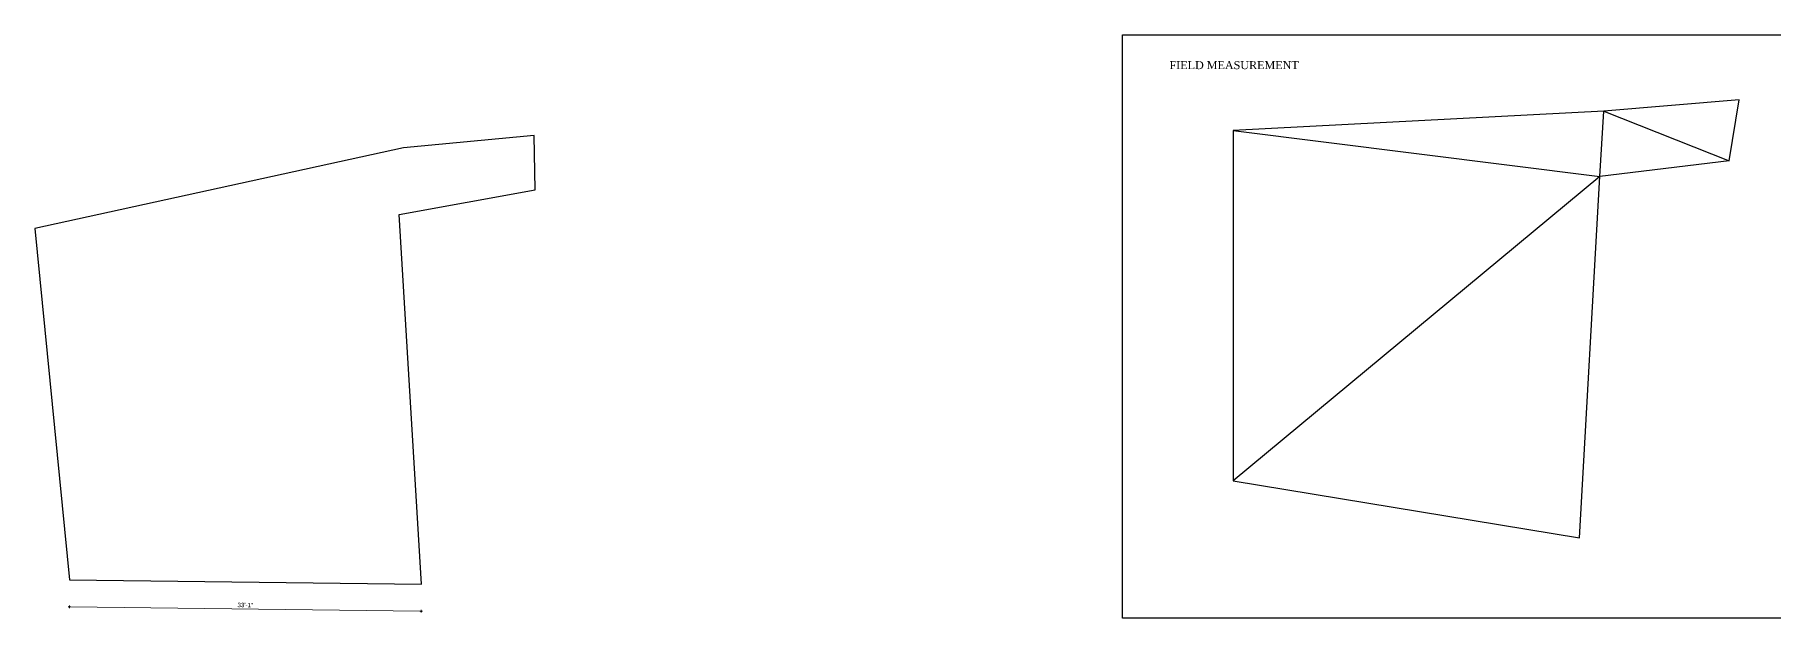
# Model space of a CAD drawing. Header units: inches. Extents: x 24733 to 33939, y -20986 to -10410.
# Drawn here: x 24733 to 26696, y -11069 to -10410 of the extents above; entities that cross this region are included whole.
import ezdxf

# ---------------------------------------------------------------- set-up
doc = ezdxf.new("R2010")
doc.units = ezdxf.units.IN
doc.header["$LTSCALE"] = 0.5
doc.header["$MEASUREMENT"] = 0
doc.header["$PDMODE"] = 66
doc.layers.add('hatch', color=9, linetype='Continuous', lineweight=0)
doc.layers.add('Toilet', color=7, linetype='Continuous', lineweight=25)
doc.styles.get("Standard").update_dxf_attribs({"font": 'arial.ttf'})
doc.dimstyles.new('S8', dxfattribs={"dimtxt": 5, "dimasz": 1, "dimexe": 6, "dimexo": 18, "dimgap": 1.9375, "dimtad": 1, "dimdec": 0, "dimzin": 3, "dimdsep": 46, "dimlunit": 4, "dimtxsty": 'Standard', "dimblk": 'dot 2', "dimcen": 12, "dimse1": 1, "dimse2": 1, "dimclrd": 1, "dimclre": 1, "dimclrt": 256, "dimadec": 0, "dimazin": 0, "dimtfac": 0.75, "dimtdec": 0, "dimtix": 1, "dimtmove": 1, "dimatfit": 3, "dimldrblk": 'DOT', "dimfxl": 1, "dimtolj": 1, "dimtzin": 0, "dimlwd": 9, "dimlwe": 9, "dimarcsym": 0})

# ---------------------------------------------------------------- blocks, each defined once
blk = doc.blocks.new('dot1')
at = {"layer": 'hatch'}
h = blk.add_hatch(color=256, dxfattribs=at)
edge = h.paths.add_edge_path()
edge.add_arc((0, 0), 1, 0, 360)
for p, q in [((3, 0), (-3, 0)), ((0, 3), (0, -3))]:
    blk.add_line(p, q, dxfattribs=at)
blk.add_circle((0, 0), 1, dxfattribs=at)
blk = doc.blocks.new('dot 2')
at = {"layer": 'hatch', "xscale": 0.5, "yscale": 0.5, "zscale": 0.5}
blk.add_blockref('dot1', (0, 0), dxfattribs=at)
blk = doc.blocks.new('*D911')
at = {"layer": 'Defpoints', "color": 0, "transparency": 16777216}
for p in [(24772.8, -11025.7), (25170, -11030.7), (25169.6, -11061.3)]:
    blk.add_point(p, dxfattribs=at)
at = {"layer": 'Toilet', "color": 1, "lineweight": 9, "transparency": 16777216}
blk.add_line((24773.5, -11056.4), (25168.6, -11061.3), dxfattribs=at)
for p, rotation in [((24772.5, -11056.3), 179.2800753260357), ((25169.6, -11061.3), 359.2800753260357)]:
    blk.add_blockref('dot 2', p, dxfattribs=dict(at, rotation=rotation))
at = {"layer": 'Toilet', "transparency": 16777216, "insert": (24971.1, -11054.3), "char_height": 5, "attachment_point": 5, "rotation": 359.2801}
blk.add_mtext('\\A1;33\'-1"', dxfattribs=at)
blk = doc.blocks.new('_Dot')
at = {"color": 0, "linetype": 'ByBlock', "lineweight": -2}
blk.add_line((-0.5, 0), (-1, 0), dxfattribs=at)
at = {"color": 0, "linetype": 'ByBlock', "const_width": 0.5}
blk.add_lwpolyline([(-0.25, 0, 1), (0.25, 0, 1)], format="xyb", close=True, dxfattribs=at)

msp = doc.modelspace()

# ---------------------------------------------------------------- linework, layer by layer
at = {"layer": 'Toilet'}
for p, q in [((26504.5, -10496.1), (26086.1, -10517.8)), ((26499.8, -10569.9), (26504.5, -10496.1)), ((26657, -10483.2), (26504.5, -10496.1)), ((26504.5, -10496.1), (26645.7, -10552.3)), ((26645.7, -10552.3), (26657, -10483.2)), ((26086.1, -10517.8), (26086.1, -10913.8)), ((26086.1, -10517.8), (26499.8, -10569.9)), ((26645.7, -10552.3), (26499.8, -10569.9)), ((26499.8, -10569.9), (26086.1, -10913.8)), ((26476.8, -10978.3), (26499.8, -10569.9)), ((26086.1, -10913.8), (26476.8, -10978.3))]:
    msp.add_line(p, q, dxfattribs=at)
msp.add_lwpolyline([(25961.1, -10409.7), (27452.3, -10409.7), (27452.3, -11069.2), (25961.1, -11069.2)], close=True, dxfattribs=at)
msp.add_lwpolyline([(24733.5, -10628.8), (24772.8, -11025.7), (25170, -11030.7), (25144.6, -10612.9), (25298.3, -10584.9), (25297, -10523.8), (25149.7, -10537.6), (24733.5, -10628.8)], dxfattribs=at)

# ---------------------------------------------------------------- texts
at = {"insert": (26087.1, -10439.6), "char_height": 9.03, "width": 193.502, "attachment_point": 2}
msp.add_mtext('{\\fTimes New Roman|b0|i0|c0|p18;FIELD MEASUREMENT}', dxfattribs=at)

# ---------------------------------------------------------------- dimensions: what is measured, and where the dimension line sits
at = {"layer": 'Toilet'}
dim = msp.add_aligned_dim(p1=(24772.8, -11025.7), p2=(25170, -11030.7), distance=-30.7, dimstyle='S8', override={"dimfxl": 2, "dimfxlon": 1, "dimarcsym": 1}, dxfattribs=at)
dim.commit()
dim.dimension.update_dxf_attribs({"geometry": '*D911', "text_midpoint": (24971.1, -11054.3)})

doc.saveas('drawing.dxf')
